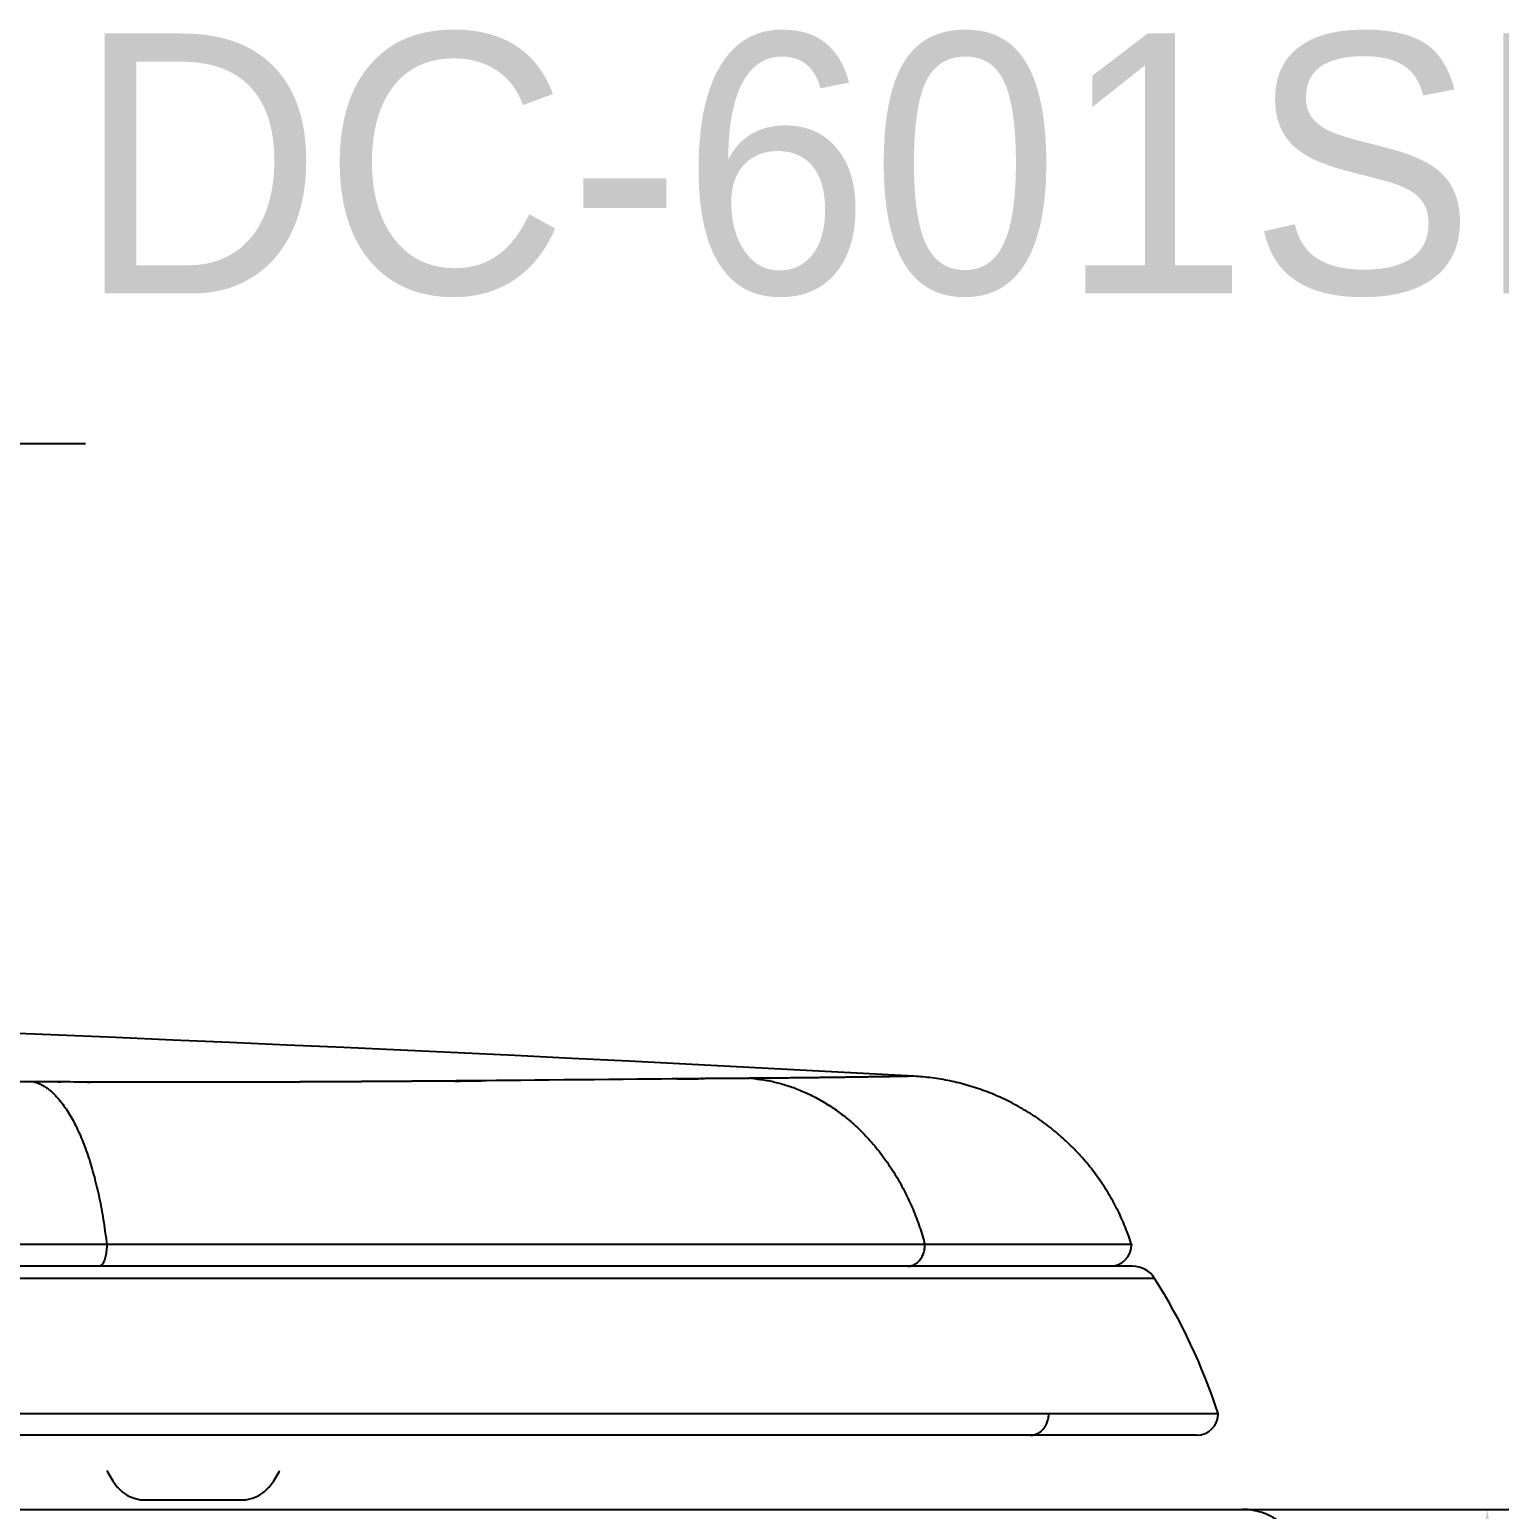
# Model space of a CAD drawing. Extents: x 63834 to 66260, y 58119 to 61549.
# Drawn here: x 64993.9 to 65163.5, y 59471.9 to 59642.7 of the extents above; entities that cross this region are included whole.
import ezdxf

# ---------------------------------------------------------------- set-up
doc = ezdxf.new("R2010")
doc.units = 0
doc.header["$MEASUREMENT"] = 0
doc.layers.get('0').update_dxf_attribs({"linetype": 'CONTINUOUS'})
doc.layers.get('Defpoints').update_dxf_attribs({"linetype": 'CONTINUOUS'})
for name, color, linetype in [('1', 7, 'CONTINUOUS'), ('Dim', 4, 'CONTINUOUS'), ('Make2D$보임$선', 18, 'CONTINUOUS'), ('Make2D$보임$접선', 18, 'CONTINUOUS')]:
    doc.layers.add(name, color=color, linetype=linetype)
doc.layers.add('AM_6', color=2, linetype='CONTINUOUS', lineweight=30)
doc.styles.add('h', font='', dxfattribs={"height": 30})
doc.styles.get("Standard").update_dxf_attribs({"font": 'txt.shx', "bigfont": 'ghs.shx'})
doc.styles.get('h').set_extended_font_data('Haansoft Batang')
doc.dimstyles.new('SERIM', dxfattribs={"dimscale": 10, "dimtxt": 3, "dimasz": 2, "dimexe": 1, "dimexo": 1.5, "dimgap": 1, "dimtad": 1, "dimtoh": 1, "dimdec": 0, "dimdsep": 46, "dimtxsty": 'h', "dimcen": -0.3, "dimclrt": 2, "dimadec": 0, "dimazin": 0, "dimtfac": 1, "dimtdec": 0, "dimtmove": 1, "dimatfit": 3, "dimfxl": 0, "dimtolj": 1, "dimtzin": 0, "dimarcsym": 0})
doc.dimstyles.get("Standard").update_dxf_attribs({"dimtxt": 0.18, "dimasz": 0.18, "dimexe": 0.18, "dimexo": 0.0625, "dimgap": 0.09, "dimtad": 0, "dimtih": 1, "dimtoh": 1, "dimdec": 4, "dimzin": 0, "dimdsep": 46, "dimtxsty": 'Standard', "dimcen": 0.09, "dimadec": 0, "dimazin": 0, "dimtfac": 1, "dimtdec": 4, "dimtofl": 0, "dimtmove": 0, "dimatfit": 0, "dimfxl": 0, "dimtolj": 1, "dimtzin": 0, "dimarcsym": 0})

# ---------------------------------------------------------------- blocks, each defined once
blk = doc.blocks.new('*D11')
at = {"layer": 'Defpoints', "color": 0}
for p in [(65000.89, 59471.9), (65162.07, 59471.9), (65000.89, 59076.9)]:
    blk.add_point(p, dxfattribs=at)
at = {"layer": 'Dim', "color": 0, "lineweight": -2}
for p, q in [((65010.89, 59471.9), (65190.87, 59471.9)), ((65162.07, 59443.1), (65162.07, 59298.4)), ((65162.07, 59105.7), (65162.07, 59250.4)), ((65010.89, 59076.9), (65190.87, 59076.9))]:
    blk.add_line(p, q, dxfattribs=at)
at = {"layer": 'Dim', "color": 0}
for points in [[(65157.27, 59443.1), (65166.87, 59443.1), (65162.07, 59471.9)], [(65157.27, 59105.7), (65166.87, 59105.7), (65162.07, 59076.9)]]:
    blk.add_solid(points, dxfattribs=at)
at = {"layer": 'Dim', "color": 0, "insert": (65162.07, 59274.4), "char_height": 28.8, "attachment_point": 5}
blk.add_mtext('\\A1;395', dxfattribs=at)

msp = doc.modelspace()

# ---------------------------------------------------------------- linework, layer by layer
at = {"color": 0, "ltscale": 50}
for points in [[(65002.75, 59476.4), (65002.83, 59476.25), (65003.44, 59475.21), (65004.01, 59474.43)], [(65002.75, 59476.4), (65002.83, 59476.25), (65003.44, 59475.21), (65004.01, 59474.43)], [(65021.46, 59474.43), (65022.03, 59475.21), (65022.64, 59476.25), (65022.71, 59476.4)], [(65021.46, 59474.43), (65022.03, 59475.21), (65022.64, 59476.25), (65022.71, 59476.4)], [(65004, 59474.45), (65004.54, 59473.91), (65005.18, 59473.48), (65005.91, 59473.18), (65006.67, 59473.02)], [(65004, 59474.45), (65004.54, 59473.91), (65005.18, 59473.48), (65005.91, 59473.18), (65006.67, 59473.02)], [(65018.8, 59473.02), (65019.56, 59473.18), (65020.28, 59473.48), (65020.93, 59473.91), (65021.47, 59474.45)], [(65018.8, 59473.02), (65019.56, 59473.18), (65020.28, 59473.48), (65020.93, 59473.91), (65021.47, 59474.45)], [(65006.67, 59473.02), (65006.9, 59473.01), (65007.32, 59473), (65007.9, 59473)], [(65006.67, 59473.02), (65006.9, 59473.01), (65007.32, 59473), (65007.9, 59473)], [(65017.57, 59473), (65018.15, 59473), (65018.57, 59473.01), (65018.8, 59473.02)], [(65017.57, 59473), (65018.15, 59473), (65018.57, 59473.01), (65018.8, 59473.02)]]:
    msp.add_lwpolyline(points, dxfattribs=at)
for points in [[(65007.08, 59473), (65007.08, 59473), (65007.37, 59473), (65007.9, 59473)], [(65007.08, 59473), (65007.08, 59473), (65007.37, 59473), (65007.9, 59473)], [(65007.9, 59473), (65008.4, 59473), (65009.17, 59473), (65010.16, 59473)], [(65007.9, 59473), (65008.4, 59473), (65009.17, 59473), (65010.16, 59473)], [(65010.16, 59473), (65010.34, 59473), (65010.57, 59473), (65010.82, 59473)], [(65010.16, 59473), (65010.34, 59473), (65010.57, 59473), (65010.82, 59473)], [(65010.82, 59473), (65011.05, 59473), (65011.64, 59473), (65012.37, 59473), (65012.73, 59473)], [(65010.82, 59473), (65011.05, 59473), (65011.64, 59473), (65012.37, 59473), (65012.73, 59473)], [(65012.73, 59473), (65013.1, 59473), (65013.83, 59473), (65014.42, 59473), (65014.65, 59473)], [(65012.73, 59473), (65013.1, 59473), (65013.83, 59473), (65014.42, 59473), (65014.65, 59473)], [(65014.65, 59473), (65014.9, 59473), (65015.12, 59473), (65015.31, 59473)], [(65014.65, 59473), (65014.9, 59473), (65015.12, 59473), (65015.31, 59473)], [(65015.31, 59473), (65016.3, 59473), (65017.07, 59473), (65017.57, 59473)], [(65015.31, 59473), (65016.3, 59473), (65017.07, 59473), (65017.57, 59473)]]:
    msp.add_open_spline(points, degree=3, dxfattribs=at)
at = {"layer": '1', "color": 7}
msp.add_open_spline([(64604.95, 59471.9), (64611.76, 59471.9), (64618.56, 59471.9), (64638.69, 59471.9), (64652.02, 59471.9), (64691.98, 59471.9), (64718.62, 59471.9), (64798.5, 59471.9), (64851.69, 59471.9), (64917.87, 59471.9), (64931.1, 59471.9), (64957.17, 59471.9), (64970.03, 59471.9), (64995.41, 59471.9), (65007.93, 59471.9), (65026.44, 59471.9), (65032.52, 59471.9), (65044.51, 59471.9), (65050.43, 59471.9), (65062.02, 59471.9), (65067.66, 59471.9), (65078.43, 59471.9), (65083.51, 59471.9), (65093.01, 59471.9), (65097.45, 59471.9), (65105.67, 59471.9), (65109.48, 59471.9), (65119.65, 59471.9), (65124.83, 59471.9), (65130.18, 59471.9), (65131.53, 59471.9), (65133.33, 59471.9), (65133.8, 59471.9), (65133.83, 59471.9)], degree=3, knots=[0.0305719, 0.0305719, 0.0305719, 0.0305719, 0.0625039, 0.0625039, 0.1250078, 0.1250078, 0.2500156, 0.2500156, 0.5000312, 0.5000312, 0.5625352, 0.5625352, 0.6250391, 0.6250391, 0.687543, 0.687543, 0.7187949, 0.7187949, 0.7500469, 0.7500469, 0.7812988, 0.7812988, 0.8125508, 0.8125508, 0.8438027, 0.8438027, 0.8750547, 0.8750547, 0.9375586, 0.9375586, 0.9688105, 0.9688105, 1, 1, 1, 1], dxfattribs=at)
msp.add_rational_spline([(65140.83, 59464.9), (65140.83, 59464.9), (65140.83, 59464.9), (65140.83, 59471.9), (65133.83, 59471.9), (65133.83, 59471.9), (65133.83, 59471.9)], [0.99980527099, 0.999902603107, 1, 0.707106781187, 1, 0.999996135682, 0.999992271467], degree=2, knots=[4.711867, 4.711867, 4.711867, 4.712389, 4.712389, 6.283185, 6.283185, 6.283206, 6.283206, 6.283206], dxfattribs=at)
at = {"layer": 'Make2D$보임$선', "color": 7}
for p, q in [((65002.76, 59502.45), (64887.53, 59502.45)), ((65097.18, 59502.45), (65002.76, 59502.45)), ((65121.15, 59499.95), (64768.93, 59499.95)), ((64994.71, 59499.95), (64993.85, 59499.95)), ((64994.72, 59499.95), (64994.71, 59499.95)), ((64995.58, 59499.95), (64994.72, 59499.95)), ((64995.61, 59499.95), (64995.58, 59499.95)), ((64996.45, 59499.95), (64995.61, 59499.95)), ((64996.5, 59499.95), (64996.45, 59499.95)), ((64997.31, 59499.95), (64996.5, 59499.95)), ((64997.4, 59499.95), (64997.31, 59499.95)), ((64998.17, 59499.95), (64997.4, 59499.95)), ((64998.29, 59499.95), (64998.17, 59499.95)), ((64999.04, 59499.95), (64998.29, 59499.95)), ((64999.18, 59499.95), (64999.04, 59499.95)), ((64999.9, 59499.95), (64999.18, 59499.95)), ((65000.08, 59499.95), (64999.9, 59499.95)), ((65000.76, 59499.95), (65000.08, 59499.95)), ((65000.97, 59499.95), (65000.76, 59499.95)), ((65001.86, 59499.95), (65000.97, 59499.95)), ((65006.82, 59499.95), (65001.88, 59499.95)), ((65006.9, 59499.95), (65006.82, 59499.95)), ((65007.68, 59499.95), (65006.9, 59499.95)), ((65007.74, 59499.95), (65007.68, 59499.95)), ((65008.54, 59499.95), (65007.74, 59499.95)), ((65008.57, 59499.95), (65008.54, 59499.95)), ((65009.39, 59499.95), (65008.57, 59499.95)), ((65009.41, 59499.95), (65009.39, 59499.95)), ((65010.24, 59499.95), (65009.41, 59499.95)), ((65010.25, 59499.95), (65010.24, 59499.95)), ((65011.08, 59499.95), (65010.25, 59499.95)), ((65011.1, 59499.95), (65011.08, 59499.95)), ((65011.24, 59499.95), (65011.1, 59499.95)), ((65011.53, 59499.95), (65011.24, 59499.95)), ((65011.66, 59499.95), (65011.53, 59499.95)), ((65011.95, 59499.95), (65011.66, 59499.95)), ((65012.08, 59499.95), (65011.95, 59499.95)), ((65012.38, 59499.95), (65012.08, 59499.95)), ((65012.51, 59499.95), (65012.38, 59499.95)), ((65012.8, 59499.95), (65012.51, 59499.95)), ((65012.93, 59499.95), (65012.8, 59499.95)), ((65013.23, 59499.95), (65012.93, 59499.95)), ((65013.35, 59499.95), (65013.23, 59499.95)), ((65013.65, 59499.95), (65013.35, 59499.95)), ((65013.77, 59499.95), (65013.65, 59499.95)), ((65014.07, 59499.95), (65013.77, 59499.95)), ((65014.19, 59499.95), (65014.07, 59499.95)), ((65014.49, 59499.95), (65014.19, 59499.95)), ((65014.61, 59499.95), (65014.49, 59499.95)), ((65014.91, 59499.95), (65014.61, 59499.95)), ((65015.03, 59499.95), (65014.91, 59499.95)), ((65015.33, 59499.95), (65015.03, 59499.95)), ((65015.45, 59499.95), (65015.33, 59499.95)), ((65015.76, 59499.95), (65015.45, 59499.95)), ((65015.87, 59499.95), (65015.76, 59499.95)), ((65016.18, 59499.95), (65015.87, 59499.95)), ((65016.29, 59499.95), (65016.18, 59499.95)), ((65016.59, 59499.95), (65016.29, 59499.95)), ((65016.71, 59499.95), (65016.59, 59499.95)), ((65017.01, 59499.95), (65016.71, 59499.95)), ((65017.13, 59499.95), (65017.01, 59499.95)), ((65017.43, 59499.95), (65017.13, 59499.95)), ((65017.55, 59499.95), (65017.43, 59499.95)), ((65017.85, 59499.95), (65017.55, 59499.95)), ((65017.97, 59499.95), (65017.85, 59499.95)), ((65018.27, 59499.95), (65017.97, 59499.95)), ((65018.38, 59499.95), (65018.27, 59499.95)), ((65018.68, 59499.95), (65018.38, 59499.95)), ((65018.8, 59499.95), (65018.68, 59499.95)), ((65019.1, 59499.95), (65018.8, 59499.95)), ((65019.22, 59499.95), (65019.1, 59499.95)), ((65019.48, 59499.95), (65019.22, 59499.95)), ((65019.63, 59499.95), (65019.48, 59499.95)), ((65019.9, 59499.95), (65019.63, 59499.95)), ((65020.05, 59499.95), (65019.9, 59499.95)), ((65020.31, 59499.95), (65020.05, 59499.95)), ((65020.46, 59499.95), (65020.31, 59499.95)), ((65020.72, 59499.95), (65020.46, 59499.95)), ((65020.88, 59499.95), (65020.72, 59499.95)), ((65021.13, 59499.95), (65020.88, 59499.95)), ((65021.3, 59499.95), (65021.13, 59499.95)), ((65021.55, 59499.95), (65021.3, 59499.95)), ((65021.71, 59499.95), (65021.55, 59499.95)), ((65021.96, 59499.95), (65021.71, 59499.95)), ((65022.12, 59499.95), (65021.96, 59499.95)), ((65022.37, 59499.95), (65022.12, 59499.95)), ((65022.54, 59499.95), (65022.37, 59499.95)), ((65022.78, 59499.95), (65022.54, 59499.95)), ((65022.95, 59499.95), (65022.78, 59499.95)), ((65023.19, 59499.95), (65022.95, 59499.95)), ((65023.36, 59499.95), (65023.19, 59499.95)), ((65023.6, 59499.95), (65023.36, 59499.95)), ((65023.78, 59499.95), (65023.6, 59499.95)), ((65024, 59499.95), (65023.78, 59499.95)), ((65024.19, 59499.95), (65024, 59499.95)), ((65024.41, 59499.95), (65024.19, 59499.95)), ((65024.6, 59499.95), (65024.41, 59499.95)), ((65024.82, 59499.95), (65024.6, 59499.95)), ((65025.01, 59499.95), (65024.82, 59499.95)), ((65025.29, 59499.95), (65025.01, 59499.95)), ((65025.42, 59499.95), (65025.29, 59499.95)), ((65025.7, 59499.95), (65025.42, 59499.95)), ((65025.83, 59499.95), (65025.7, 59499.95)), ((65026.11, 59499.95), (65025.83, 59499.95)), ((65026.24, 59499.95), (65026.11, 59499.95)), ((65026.52, 59499.95), (65026.24, 59499.95)), ((65026.65, 59499.95), (65026.52, 59499.95)), ((65026.92, 59499.95), (65026.65, 59499.95)), ((65027.06, 59499.95), (65026.92, 59499.95)), ((65027.33, 59499.95), (65027.06, 59499.95)), ((65027.47, 59499.95), (65027.33, 59499.95)), ((65027.74, 59499.95), (65027.47, 59499.95)), ((65027.88, 59499.95), (65027.74, 59499.95)), ((65028.14, 59499.95), (65027.88, 59499.95)), ((65028.29, 59499.95), (65028.14, 59499.95)), ((65028.55, 59499.95), (65028.29, 59499.95)), ((65028.69, 59499.95), (65028.55, 59499.95)), ((65028.95, 59499.95), (65028.69, 59499.95)), ((65029.1, 59499.95), (65028.95, 59499.95)), ((65029.36, 59499.95), (65029.1, 59499.95)), ((65029.51, 59499.95), (65029.36, 59499.95)), ((65029.76, 59499.95), (65029.51, 59499.95)), ((65029.91, 59499.95), (65029.76, 59499.95)), ((65030.16, 59499.95), (65029.91, 59499.95)), ((65030.32, 59499.95), (65030.16, 59499.95)), ((65030.57, 59499.95), (65030.32, 59499.95)), ((65030.73, 59499.95), (65030.57, 59499.95)), ((65030.97, 59499.95), (65030.73, 59499.95)), ((65031.13, 59499.95), (65030.97, 59499.95)), ((65031.37, 59499.95), (65031.13, 59499.95)), ((65031.53, 59499.95), (65031.37, 59499.95)), ((65031.77, 59499.95), (65031.53, 59499.95)), ((65031.94, 59499.95), (65031.77, 59499.95)), ((65032.17, 59499.95), (65031.94, 59499.95)), ((65032.34, 59499.95), (65032.17, 59499.95)), ((65032.57, 59499.95), (65032.34, 59499.95)), ((65032.74, 59499.95), (65032.57, 59499.95)), ((65033.15, 59499.95), (65032.74, 59499.95)), ((65033.26, 59499.95), (65033.15, 59499.95)), ((65033.55, 59499.95), (65033.26, 59499.95)), ((65033.65, 59499.95), (65033.55, 59499.95)), ((65033.95, 59499.95), (65033.65, 59499.95)), ((65034.17, 59499.95), (65033.95, 59499.95)), ((65034.35, 59499.95), (65034.17, 59499.95)), ((65034.57, 59499.95), (65034.35, 59499.95)), ((65034.75, 59499.95), (65034.57, 59499.95)), ((65034.96, 59499.95), (65034.75, 59499.95)), ((65035.15, 59499.95), (65034.96, 59499.95)), ((65035.36, 59499.95), (65035.15, 59499.95)), ((65035.55, 59499.95), (65035.36, 59499.95)), ((65035.76, 59499.95), (65035.55, 59499.95)), ((65035.95, 59499.95), (65035.76, 59499.95)), ((65036.15, 59499.95), (65035.95, 59499.95)), ((65036.35, 59499.95), (65036.15, 59499.95)), ((65036.55, 59499.95), (65036.35, 59499.95)), ((65036.75, 59499.95), (65036.55, 59499.95)), ((65036.94, 59499.95), (65036.75, 59499.95)), ((65037.14, 59499.95), (65036.94, 59499.95)), ((65037.34, 59499.95), (65037.14, 59499.95)), ((65037.54, 59499.95), (65037.34, 59499.95)), ((65037.73, 59499.95), (65037.54, 59499.95)), ((65037.94, 59499.95), (65037.73, 59499.95)), ((65038.13, 59499.95), (65037.94, 59499.95)), ((65038.33, 59499.95), (65038.13, 59499.95)), ((65038.52, 59499.95), (65038.33, 59499.95)), ((65038.73, 59499.95), (65038.52, 59499.95)), ((65038.91, 59499.95), (65038.73, 59499.95)), ((65039.12, 59499.95), (65038.91, 59499.95)), ((65039.3, 59499.95), (65039.12, 59499.95)), ((65039.52, 59499.95), (65039.3, 59499.95)), ((65039.69, 59499.95), (65039.52, 59499.95)), ((65039.91, 59499.95), (65039.69, 59499.95)), ((65040.09, 59499.95), (65039.91, 59499.95)), ((65040.3, 59499.95), (65040.09, 59499.95)), ((65040.48, 59499.95), (65040.3, 59499.95)), ((65040.69, 59499.95), (65040.48, 59499.95)), ((65040.87, 59499.95), (65040.69, 59499.95)), ((65041.08, 59499.95), (65040.87, 59499.95)), ((65041.26, 59499.95), (65041.08, 59499.95)), ((65041.47, 59499.95), (65041.26, 59499.95)), ((65041.64, 59499.95), (65041.47, 59499.95)), ((65041.85, 59499.95), (65041.64, 59499.95)), ((65042.03, 59499.95), (65041.85, 59499.95)), ((65042.24, 59499.95), (65042.03, 59499.95)), ((65042.42, 59499.95), (65042.24, 59499.95)), ((65042.62, 59499.95), (65042.42, 59499.95)), ((65042.81, 59499.95), (65042.62, 59499.95)), ((65043, 59499.95), (65042.81, 59499.95)), ((65043.2, 59499.95), (65043, 59499.95)), ((65043.39, 59499.95), (65043.2, 59499.95)), ((65043.58, 59499.95), (65043.39, 59499.95)), ((65043.77, 59499.95), (65043.58, 59499.95)), ((65043.97, 59499.95), (65043.77, 59499.95)), ((65044.15, 59499.95), (65043.97, 59499.95)), ((65044.35, 59499.95), (65044.15, 59499.95)), ((65044.53, 59499.95), (65044.35, 59499.95)), ((65044.74, 59499.95), (65044.53, 59499.95)), ((65044.98, 59499.95), (65044.74, 59499.95)), ((65045.12, 59499.95), (65044.98, 59499.95)), ((65045.36, 59499.95), (65045.12, 59499.95)), ((65045.51, 59499.95), (65045.36, 59499.95)), ((65045.75, 59499.95), (65045.51, 59499.95)), ((65045.89, 59499.95), (65045.75, 59499.95)), ((65046.13, 59499.95), (65045.89, 59499.95)), ((65046.27, 59499.95), (65046.13, 59499.95)), ((65046.52, 59499.95), (65046.27, 59499.95)), ((65046.66, 59499.95), (65046.52, 59499.95)), ((65046.9, 59499.95), (65046.66, 59499.95)), ((65047.04, 59499.95), (65046.9, 59499.95)), ((65047.29, 59499.95), (65047.04, 59499.95)), ((65047.42, 59499.95), (65047.29, 59499.95)), ((65047.67, 59499.95), (65047.42, 59499.95)), ((65047.8, 59499.95), (65047.67, 59499.95)), ((65048.05, 59499.95), (65047.8, 59499.95)), ((65048.18, 59499.95), (65048.05, 59499.95)), ((65048.43, 59499.95), (65048.18, 59499.95)), ((65048.56, 59499.95), (65048.43, 59499.95)), ((65048.81, 59499.95), (65048.56, 59499.95)), ((65048.93, 59499.95), (65048.81, 59499.95)), ((65049.19, 59499.95), (65048.93, 59499.95)), ((65049.31, 59499.95), (65049.19, 59499.95)), ((65049.57, 59499.95), (65049.31, 59499.95)), ((65049.69, 59499.95), (65049.57, 59499.95)), ((65049.95, 59499.95), (65049.69, 59499.95)), ((65050.06, 59499.95), (65049.95, 59499.95)), ((65050.33, 59499.95), (65050.06, 59499.95)), ((65050.44, 59499.95), (65050.33, 59499.95)), ((65050.63, 59499.95), (65050.44, 59499.95)), ((65050.81, 59499.95), (65050.63, 59499.95)), ((65051.01, 59499.95), (65050.81, 59499.95)), ((65051.18, 59499.95), (65051.01, 59499.95)), ((65051.38, 59499.95), (65051.18, 59499.95)), ((65051.56, 59499.95), (65051.38, 59499.95)), ((65051.76, 59499.95), (65051.56, 59499.95)), ((65051.93, 59499.95), (65051.76, 59499.95)), ((65052.13, 59499.95), (65051.93, 59499.95)), ((65052.3, 59499.95), (65052.13, 59499.95)), ((65052.51, 59499.95), (65052.3, 59499.95)), ((65052.79, 59499.95), (65052.51, 59499.95)), ((65052.88, 59499.95), (65052.79, 59499.95)), ((65053.16, 59499.95), (65052.88, 59499.95)), ((65053.25, 59499.95), (65053.16, 59499.95)), ((65053.53, 59499.95), (65053.25, 59499.95)), ((65053.62, 59499.95), (65053.53, 59499.95)), ((65053.89, 59499.95), (65053.62, 59499.95)), ((65054, 59499.95), (65053.89, 59499.95)), ((65054.26, 59499.95), (65054, 59499.95)), ((65054.37, 59499.95), (65054.26, 59499.95)), ((65054.63, 59499.95), (65054.37, 59499.95)), ((65054.74, 59499.95), (65054.63, 59499.95)), ((65055, 59499.95), (65054.74, 59499.95)), ((65055.11, 59499.95), (65055, 59499.95)), ((65055.36, 59499.95), (65055.11, 59499.95)), ((65055.48, 59499.95), (65055.36, 59499.95)), ((65055.73, 59499.95), (65055.48, 59499.95)), ((65055.85, 59499.95), (65055.73, 59499.95)), ((65056.09, 59499.95), (65055.85, 59499.95)), ((65056.22, 59499.95), (65056.09, 59499.95)), ((65056.46, 59499.95), (65056.22, 59499.95)), ((65056.58, 59499.95), (65056.46, 59499.95)), ((65056.82, 59499.95), (65056.58, 59499.95)), ((65056.95, 59499.95), (65056.82, 59499.95)), ((65057.18, 59499.95), (65056.95, 59499.95)), ((65057.32, 59499.95), (65057.18, 59499.95)), ((65057.55, 59499.95), (65057.32, 59499.95)), ((65057.68, 59499.95), (65057.55, 59499.95)), ((65057.91, 59499.95), (65057.68, 59499.95)), ((65058.05, 59499.95), (65057.91, 59499.95)), ((65058.27, 59499.95), (65058.05, 59499.95)), ((65058.41, 59499.95), (65058.27, 59499.95)), ((65058.63, 59499.95), (65058.41, 59499.95)), ((65058.78, 59499.95), (65058.63, 59499.95)), ((65059.71, 59499.95), (65058.78, 59499.95)), ((65059.92, 59499.95), (65059.71, 59499.95)), ((65060.07, 59499.95), (65059.92, 59499.95)), ((65060.28, 59499.95), (65060.07, 59499.95)), ((65060.43, 59499.95), (65060.28, 59499.95)), ((65060.63, 59499.95), (65060.43, 59499.95)), ((65060.79, 59499.95), (65060.63, 59499.95)), ((65060.98, 59499.95), (65060.79, 59499.95)), ((65061.14, 59499.95), (65060.98, 59499.95)), ((65061.34, 59499.95), (65061.14, 59499.95)), ((65061.5, 59499.95), (65061.34, 59499.95)), ((65061.69, 59499.95), (65061.5, 59499.95)), ((65061.85, 59499.95), (65061.69, 59499.95)), ((65062.04, 59499.95), (65061.85, 59499.95)), ((65062.21, 59499.95), (65062.04, 59499.95)), ((65062.39, 59499.95), (65062.21, 59499.95)), ((65062.56, 59499.95), (65062.39, 59499.95)), ((65062.74, 59499.95), (65062.56, 59499.95)), ((65062.91, 59499.95), (65062.74, 59499.95)), ((65063.09, 59499.95), (65062.91, 59499.95)), ((65063.27, 59499.95), (65063.09, 59499.95)), ((65063.45, 59499.95), (65063.27, 59499.95)), ((65063.62, 59499.95), (65063.45, 59499.95)), ((65063.8, 59499.95), (65063.62, 59499.95)), ((65063.97, 59499.95), (65063.8, 59499.95)), ((65064.16, 59499.95), (65063.97, 59499.95)), ((65064.32, 59499.95), (65064.16, 59499.95)), ((65064.51, 59499.95), (65064.32, 59499.95)), ((65064.67, 59499.95), (65064.51, 59499.95)), ((65064.86, 59499.95), (65064.67, 59499.95)), ((65065.02, 59499.95), (65064.86, 59499.95)), ((65065.22, 59499.95), (65065.02, 59499.95)), ((65065.36, 59499.95), (65065.22, 59499.95)), ((65065.57, 59499.95), (65065.36, 59499.95)), ((65065.71, 59499.95), (65065.57, 59499.95)), ((65065.92, 59499.95), (65065.71, 59499.95)), ((65066.06, 59499.95), (65065.92, 59499.95)), ((65066.27, 59499.95), (65066.06, 59499.95)), ((65066.4, 59499.95), (65066.27, 59499.95)), ((65066.62, 59499.95), (65066.4, 59499.95)), ((65066.88, 59499.95), (65066.62, 59499.95)), ((65066.97, 59499.95), (65066.88, 59499.95)), ((65067.22, 59499.95), (65066.97, 59499.95)), ((65067.32, 59499.95), (65067.22, 59499.95)), ((65067.56, 59499.95), (65067.32, 59499.95)), ((65067.66, 59499.95), (65067.56, 59499.95)), ((65067.9, 59499.95), (65067.66, 59499.95)), ((65068.01, 59499.95), (65067.9, 59499.95)), ((65068.24, 59499.95), (65068.01, 59499.95)), ((65068.35, 59499.95), (65068.24, 59499.95)), ((65068.58, 59499.95), (65068.35, 59499.95)), ((65068.7, 59499.95), (65068.58, 59499.95)), ((65068.91, 59499.95), (65068.7, 59499.95)), ((65069.04, 59499.95), (65068.91, 59499.95)), ((65069.25, 59499.95), (65069.04, 59499.95)), ((65069.39, 59499.95), (65069.25, 59499.95)), ((65069.59, 59499.95), (65069.39, 59499.95)), ((65069.73, 59499.95), (65069.59, 59499.95)), ((65069.92, 59499.95), (65069.73, 59499.95)), ((65070.07, 59499.95), (65069.92, 59499.95)), ((65070.25, 59499.95), (65070.07, 59499.95)), ((65070.41, 59499.95), (65070.25, 59499.95)), ((65070.59, 59499.95), (65070.41, 59499.95)), ((65070.76, 59499.95), (65070.59, 59499.95)), ((65070.92, 59499.95), (65070.76, 59499.95)), ((65071.1, 59499.95), (65070.92, 59499.95)), ((65071.25, 59499.95), (65071.1, 59499.95)), ((65071.43, 59499.95), (65071.25, 59499.95)), ((65071.58, 59499.95), (65071.43, 59499.95)), ((65071.77, 59499.95), (65071.58, 59499.95)), ((65072.45, 59499.95), (65071.77, 59499.95)), ((65072.57, 59499.95), (65072.45, 59499.95)), ((65072.78, 59499.95), (65072.57, 59499.95)), ((65072.9, 59499.95), (65072.78, 59499.95)), ((65073.12, 59499.95), (65072.9, 59499.95)), ((65073.23, 59499.95), (65073.12, 59499.95)), ((65073.45, 59499.95), (65073.23, 59499.95)), ((65073.55, 59499.95), (65073.45, 59499.95)), ((65073.79, 59499.95), (65073.55, 59499.95)), ((65073.88, 59499.95), (65073.79, 59499.95)), ((65074.12, 59499.95), (65073.88, 59499.95)), ((65074.2, 59499.95), (65074.12, 59499.95)), ((65074.45, 59499.95), (65074.2, 59499.95)), ((65074.53, 59499.95), (65074.45, 59499.95)), ((65074.78, 59499.95), (65074.53, 59499.95)), ((65074.85, 59499.95), (65074.78, 59499.95)), ((65075.11, 59499.95), (65074.85, 59499.95)), ((65075.18, 59499.95), (65075.11, 59499.95)), ((65075.43, 59499.95), (65075.18, 59499.95)), ((65075.5, 59499.95), (65075.43, 59499.95)), ((65075.76, 59499.95), (65075.5, 59499.95)), ((65075.82, 59499.95), (65075.76, 59499.95)), ((65076.08, 59499.95), (65075.82, 59499.95)), ((65076.14, 59499.95), (65076.08, 59499.95)), ((65077.09, 59499.95), (65076.14, 59499.95)), ((65077.1, 59499.95), (65077.09, 59499.95)), ((65077.41, 59499.95), (65077.1, 59499.95)), ((65077.42, 59499.95), (65077.41, 59499.95)), ((65077.73, 59499.95), (65077.42, 59499.95)), ((65078, 59499.95), (65077.73, 59499.95)), ((65078.05, 59499.95), (65078, 59499.95)), ((65078.32, 59499.95), (65078.05, 59499.95)), ((65078.37, 59499.95), (65078.32, 59499.95)), ((65078.64, 59499.95), (65078.37, 59499.95)), ((65078.68, 59499.95), (65078.64, 59499.95)), ((65078.95, 59499.95), (65078.68, 59499.95)), ((65079, 59499.95), (65078.95, 59499.95)), ((65079.27, 59499.95), (65079, 59499.95)), ((65079.31, 59499.95), (65079.27, 59499.95)), ((65079.58, 59499.95), (65079.31, 59499.95)), ((65079.62, 59499.95), (65079.58, 59499.95)), ((65079.9, 59499.95), (65079.62, 59499.95)), ((65079.93, 59499.95), (65079.9, 59499.95)), ((65080.21, 59499.95), (65079.93, 59499.95)), ((65080.25, 59499.95), (65080.21, 59499.95)), ((65080.52, 59499.95), (65080.25, 59499.95)), ((65080.56, 59499.95), (65080.52, 59499.95)), ((65080.83, 59499.95), (65080.56, 59499.95)), ((65080.87, 59499.95), (65080.83, 59499.95)), ((65081.14, 59499.95), (65080.87, 59499.95)), ((65081.18, 59499.95), (65081.14, 59499.95)), ((65081.45, 59499.95), (65081.18, 59499.95)), ((65081.57, 59499.95), (65081.45, 59499.95)), ((65081.76, 59499.95), (65081.57, 59499.95)), ((65081.89, 59499.95), (65081.76, 59499.95)), ((65082.07, 59499.95), (65081.89, 59499.95)), ((65082.2, 59499.95), (65082.07, 59499.95)), ((65082.38, 59499.95), (65082.2, 59499.95)), ((65082.52, 59499.95), (65082.38, 59499.95)), ((65082.69, 59499.95), (65082.52, 59499.95)), ((65082.83, 59499.95), (65082.69, 59499.95)), ((65082.99, 59499.95), (65082.83, 59499.95)), ((65083.14, 59499.95), (65082.99, 59499.95)), ((65083.3, 59499.95), (65083.14, 59499.95)), ((65083.45, 59499.95), (65083.3, 59499.95)), ((65083.6, 59499.95), (65083.45, 59499.95)), ((65083.76, 59499.95), (65083.6, 59499.95)), ((65083.91, 59499.95), (65083.76, 59499.95)), ((65084.07, 59499.95), (65083.91, 59499.95)), ((65084.21, 59499.95), (65084.07, 59499.95)), ((65084.37, 59499.95), (65084.21, 59499.95)), ((65084.51, 59499.95), (65084.37, 59499.95)), ((65084.68, 59499.95), (65084.51, 59499.95)), ((65084.81, 59499.95), (65084.68, 59499.95)), ((65084.99, 59499.95), (65084.81, 59499.95)), ((65085.11, 59499.95), (65084.99, 59499.95)), ((65085.29, 59499.95), (65085.11, 59499.95)), ((65085.41, 59499.95), (65085.29, 59499.95)), ((65085.6, 59499.95), (65085.41, 59499.95)), ((65085.71, 59499.95), (65085.6, 59499.95)), ((65085.9, 59499.95), (65085.71, 59499.95)), ((65086.01, 59499.95), (65085.9, 59499.95)), ((65086.2, 59499.95), (65086.01, 59499.95)), ((65086.31, 59499.95), (65086.2, 59499.95)), ((65086.51, 59499.95), (65086.31, 59499.95)), ((65086.61, 59499.95), (65086.51, 59499.95)), ((65086.81, 59499.95), (65086.61, 59499.95)), ((65086.9, 59499.95), (65086.81, 59499.95)), ((65087.11, 59499.95), (65086.9, 59499.95)), ((65087.2, 59499.95), (65087.11, 59499.95)), ((65087.41, 59499.95), (65087.2, 59499.95)), ((65087.49, 59499.95), (65087.41, 59499.95)), ((65087.71, 59499.95), (65087.49, 59499.95)), ((65087.79, 59499.95), (65087.71, 59499.95)), ((65088, 59499.95), (65087.79, 59499.95)), ((65088.08, 59499.95), (65088, 59499.95)), ((65088.3, 59499.95), (65088.08, 59499.95)), ((65088.37, 59499.95), (65088.3, 59499.95)), ((65088.6, 59499.95), (65088.37, 59499.95)), ((65088.66, 59499.95), (65088.6, 59499.95)), ((65088.89, 59499.95), (65088.66, 59499.95)), ((65088.96, 59499.95), (65088.89, 59499.95)), ((65089.19, 59499.95), (65088.96, 59499.95)), ((65089.25, 59499.95), (65089.19, 59499.95)), ((65089.48, 59499.95), (65089.25, 59499.95)), ((65089.53, 59499.95), (65089.48, 59499.95)), ((65089.77, 59499.95), (65089.53, 59499.95)), ((65089.82, 59499.95), (65089.77, 59499.95)), ((65090.06, 59499.95), (65089.82, 59499.95)), ((65090.11, 59499.95), (65090.06, 59499.95)), ((65090.35, 59499.95), (65090.11, 59499.95)), ((65090.4, 59499.95), (65090.35, 59499.95)), ((65090.64, 59499.95), (65090.4, 59499.95)), ((65090.68, 59499.95), (65090.64, 59499.95)), ((65090.93, 59499.95), (65090.68, 59499.95)), ((65090.97, 59499.95), (65090.93, 59499.95)), ((65091.22, 59499.95), (65090.97, 59499.95)), ((65091.26, 59499.95), (65091.22, 59499.95)), ((65091.51, 59499.95), (65091.26, 59499.95)), ((65091.54, 59499.95), (65091.51, 59499.95)), ((65091.79, 59499.95), (65091.54, 59499.95)), ((65091.82, 59499.95), (65091.79, 59499.95)), ((65092.08, 59499.95), (65091.82, 59499.95)), ((65092.1, 59499.95), (65092.08, 59499.95)), ((65092.36, 59499.95), (65092.1, 59499.95)), ((65092.39, 59499.95), (65092.36, 59499.95)), ((65092.65, 59499.95), (65092.39, 59499.95)), ((65092.67, 59499.95), (65092.65, 59499.95)), ((65092.93, 59499.95), (65092.67, 59499.95)), ((65092.95, 59499.95), (65092.93, 59499.95)), ((65093.21, 59499.95), (65092.95, 59499.95)), ((65093.23, 59499.95), (65093.21, 59499.95)), ((65093.49, 59499.95), (65093.23, 59499.95)), ((65093.5, 59499.95), (65093.49, 59499.95)), ((65093.77, 59499.95), (65093.5, 59499.95)), ((65093.78, 59499.95), (65093.77, 59499.95)), ((65094.05, 59499.95), (65093.78, 59499.95)), ((65094.06, 59499.95), (65094.05, 59499.95)), ((65094.33, 59499.95), (65094.06, 59499.95)), ((65094.89, 59499.95), (65094.33, 59499.95)), ((65095.16, 59499.95), (65094.89, 59499.95)), ((65095.53, 59499.95), (65095.21, 59499.95)), ((65095.66, 59499.95), (65095.53, 59499.95)), ((65095.91, 59499.95), (65095.66, 59499.95)), ((65096.01, 59499.95), (65095.91, 59499.95)), ((65096.27, 59499.95), (65096.01, 59499.95)), ((65096.35, 59499.95), (65096.27, 59499.95)), ((65096.64, 59499.95), (65096.35, 59499.95)), ((65096.69, 59499.95), (65096.64, 59499.95)), ((65097, 59499.95), (65096.69, 59499.95)), ((65097.03, 59499.95), (65097, 59499.95)), ((65097.36, 59499.95), (65097.03, 59499.95)), ((65097.36, 59499.95), (65097.36, 59499.95)), ((65097.69, 59499.95), (65097.36, 59499.95)), ((65097.71, 59499.95), (65097.69, 59499.95)), ((65101.44, 59499.95), (65097.71, 59499.95)), ((65101.48, 59499.95), (65101.44, 59499.95)), ((65101.76, 59499.95), (65101.48, 59499.95)), ((65101.78, 59499.95), (65101.76, 59499.95)), ((65102.05, 59499.95), (65101.78, 59499.95)), ((65102.08, 59499.95), (65102.05, 59499.95)), ((65102.35, 59499.95), (65102.08, 59499.95)), ((65102.39, 59499.95), (65102.35, 59499.95)), ((65102.66, 59499.95), (65102.39, 59499.95)), ((65102.7, 59499.95), (65102.66, 59499.95)), ((65102.94, 59499.95), (65102.7, 59499.95)), ((65103.01, 59499.95), (65102.94, 59499.95)), ((65103.23, 59499.95), (65103.01, 59499.95)), ((65103.31, 59499.95), (65103.23, 59499.95)), ((65103.51, 59499.95), (65103.31, 59499.95)), ((65103.62, 59499.95), (65103.51, 59499.95)), ((65103.79, 59499.95), (65103.62, 59499.95)), ((65103.92, 59499.95), (65103.79, 59499.95)), ((65104.07, 59499.95), (65103.92, 59499.95)), ((65104.21, 59499.95), (65104.07, 59499.95)), ((65104.35, 59499.95), (65104.21, 59499.95)), ((65104.51, 59499.95), (65104.35, 59499.95)), ((65105.37, 59499.95), (65104.51, 59499.95)), ((65105.88, 59499.95), (65105.37, 59499.95)), ((65105.9, 59499.95), (65105.88, 59499.95)), ((65105.95, 59499.95), (65105.9, 59499.95)), ((65106.16, 59499.95), (65105.95, 59499.95)), ((65106.2, 59499.95), (65106.16, 59499.95)), ((65106.41, 59499.95), (65106.2, 59499.95)), ((65106.47, 59499.95), (65106.41, 59499.95)), ((65106.71, 59499.95), (65106.47, 59499.95)), ((65106.74, 59499.95), (65106.71, 59499.95)), ((65106.96, 59499.95), (65106.74, 59499.95)), ((65107, 59499.95), (65106.96, 59499.95)), ((65107.21, 59499.95), (65107, 59499.95)), ((65107.27, 59499.95), (65107.21, 59499.95)), ((65107.45, 59499.95), (65107.27, 59499.95)), ((65107.64, 59499.95), (65107.45, 59499.95)), ((65107.69, 59499.95), (65107.64, 59499.95)), ((65107.88, 59499.95), (65107.69, 59499.95)), ((65107.93, 59499.95), (65107.88, 59499.95)), ((65108.11, 59499.95), (65107.93, 59499.95)), ((65108.17, 59499.95), (65108.11, 59499.95)), ((65108.34, 59499.95), (65108.17, 59499.95)), ((65108.4, 59499.95), (65108.34, 59499.95)), ((65108.57, 59499.95), (65108.4, 59499.95)), ((65108.63, 59499.95), (65108.57, 59499.95)), ((65108.8, 59499.95), (65108.63, 59499.95)), ((65108.86, 59499.95), (65108.8, 59499.95)), ((65109.02, 59499.95), (65108.86, 59499.95)), ((65109.25, 59499.95), (65109.02, 59499.95)), ((65109.25, 59499.95), (65109.25, 59499.95)), ((65109.47, 59499.95), (65109.25, 59499.95)), ((65109.49, 59499.95), (65109.47, 59499.95)), ((65109.68, 59499.95), (65109.49, 59499.95)), ((65109.75, 59499.95), (65109.68, 59499.95)), ((65109.9, 59499.95), (65109.75, 59499.95)), ((65109.96, 59499.95), (65109.9, 59499.95)), ((65110.11, 59499.95), (65109.96, 59499.95)), ((65110.18, 59499.95), (65110.11, 59499.95)), ((65110.31, 59499.95), (65110.18, 59499.95)), ((65110.39, 59499.95), (65110.31, 59499.95)), ((65110.52, 59499.95), (65110.39, 59499.95)), ((65110.61, 59499.95), (65110.52, 59499.95)), ((65110.72, 59499.95), (65110.61, 59499.95)), ((65110.83, 59499.95), (65110.72, 59499.95)), ((65110.99, 59499.95), (65110.83, 59499.95)), ((65111.04, 59499.95), (65110.99, 59499.95)), ((65111.19, 59499.95), (65111.04, 59499.95)), ((65111.25, 59499.95), (65111.19, 59499.95)), ((65111.66, 59499.95), (65111.25, 59499.95)), ((65111.7, 59499.95), (65111.66, 59499.95)), ((65111.85, 59499.95), (65111.7, 59499.95)), ((65111.95, 59499.95), (65111.85, 59499.95)), ((65112.05, 59499.95), (65111.95, 59499.95)), ((65112.13, 59499.95), (65112.05, 59499.95)), ((65112.24, 59499.95), (65112.13, 59499.95)), ((65112.31, 59499.95), (65112.24, 59499.95)), ((65112.43, 59499.95), (65112.31, 59499.95)), ((65112.49, 59499.95), (65112.43, 59499.95)), ((65112.62, 59499.95), (65112.49, 59499.95)), ((65112.7, 59499.95), (65112.62, 59499.95)), ((65112.8, 59499.95), (65112.7, 59499.95)), ((65112.95, 59499.95), (65112.8, 59499.95)), ((65112.99, 59499.95), (65112.95, 59499.95)), ((65113.12, 59499.95), (65112.99, 59499.95)), ((65113.17, 59499.95), (65113.12, 59499.95)), ((65113.29, 59499.95), (65113.17, 59499.95)), ((65113.34, 59499.95), (65113.29, 59499.95)), ((65113.45, 59499.95), (65113.34, 59499.95)), ((65113.52, 59499.95), (65113.45, 59499.95)), ((65113.52, 59499.95), (65113.52, 59499.95)), ((65113.92, 59499.95), (65113.52, 59499.95)), ((65114.02, 59499.95), (65113.92, 59499.95)), ((65114.07, 59499.95), (65114.02, 59499.95)), ((65114.18, 59499.95), (65114.07, 59499.95)), ((65114.24, 59499.95), (65114.18, 59499.95)), ((65114.34, 59499.95), (65114.24, 59499.95)), ((65114.38, 59499.95), (65114.34, 59499.95)), ((65114.5, 59499.95), (65114.38, 59499.95)), ((65114.52, 59499.95), (65114.5, 59499.95)), ((65114.65, 59499.95), (65114.52, 59499.95)), ((65114.66, 59499.95), (65114.65, 59499.95)), ((65114.8, 59499.95), (65114.66, 59499.95)), ((65114.9, 59499.95), (65114.8, 59499.95)), ((65114.95, 59499.95), (65114.9, 59499.95)), ((65115.03, 59499.95), (65114.95, 59499.95)), ((65115.1, 59499.95), (65115.03, 59499.95)), ((65115.16, 59499.95), (65115.1, 59499.95)), ((65115.24, 59499.95), (65115.16, 59499.95)), ((65115.28, 59499.95), (65115.24, 59499.95)), ((65115.38, 59499.95), (65115.28, 59499.95)), ((65115.42, 59499.95), (65115.38, 59499.95)), ((65115.52, 59499.95), (65115.42, 59499.95)), ((65115.54, 59499.95), (65115.52, 59499.95)), ((65115.64, 59499.95), (65115.54, 59499.95)), ((65115.65, 59499.95), (65115.64, 59499.95)), ((65115.77, 59499.95), (65115.65, 59499.95)), ((65115.78, 59499.95), (65115.77, 59499.95)), ((65115.87, 59499.95), (65115.78, 59499.95)), ((65115.96, 59499.95), (65115.87, 59499.95)), ((65116.04, 59499.95), (65115.96, 59499.95)), ((65116.07, 59499.95), (65116.04, 59499.95)), ((65116.16, 59499.95), (65116.07, 59499.95)), ((65116.18, 59499.95), (65116.16, 59499.95)), ((65116.27, 59499.95), (65116.18, 59499.95)), ((65116.28, 59499.95), (65116.27, 59499.95)), ((65116.36, 59499.95), (65116.28, 59499.95)), ((65116.39, 59499.95), (65116.36, 59499.95)), ((65116.47, 59499.95), (65116.39, 59499.95)), ((65116.54, 59499.95), (65116.47, 59499.95)), ((65116.55, 59499.95), (65116.54, 59499.95)), ((65116.63, 59499.95), (65116.55, 59499.95)), ((65116.71, 59499.95), (65116.63, 59499.95)), ((65116.72, 59499.95), (65116.71, 59499.95)), ((65116.79, 59499.95), (65116.72, 59499.95)), ((65116.83, 59499.95), (65116.79, 59499.95)), ((65117.03, 59499.95), (65116.83, 59499.95)), ((65117.21, 59499.95), (65117.03, 59499.95)), ((65117.03, 59499.95), (65117.03, 59499.95)), ((65117.22, 59499.95), (65117.21, 59499.95)), ((65117.3, 59499.95), (65117.22, 59499.95)), ((65117.33, 59499.95), (65117.3, 59499.95)), ((65117.38, 59499.95), (65117.33, 59499.95)), ((65117.43, 59499.95), (65117.38, 59499.95)), ((65117.47, 59499.95), (65117.43, 59499.95)), ((65117.49, 59499.95), (65117.47, 59499.95)), ((65117.54, 59499.95), (65117.49, 59499.95)), ((65117.57, 59499.95), (65117.54, 59499.95)), ((65117.61, 59499.95), (65117.57, 59499.95)), ((65117.65, 59499.95), (65117.61, 59499.95)), ((65117.68, 59499.95), (65117.65, 59499.95)), ((65117.71, 59499.95), (65117.68, 59499.95)), ((65117.75, 59499.95), (65117.71, 59499.95)), ((65117.79, 59499.95), (65117.75, 59499.95)), ((65118.49, 59499.95), (65117.79, 59499.95)), ((65118.5, 59499.95), (65118.49, 59499.95)), ((65118.51, 59499.95), (65118.5, 59499.95)), ((65118.52, 59499.95), (65118.51, 59499.95)), ((65118.51, 59499.95), (65118.51, 59499.95)), ((65118.53, 59499.95), (65118.52, 59499.95)), ((65118.52, 59499.95), (65118.52, 59499.95)), ((65118.53, 59499.95), (65118.53, 59499.95)), ((65118.53, 59499.95), (65118.53, 59499.95)), ((65121.15, 59499.95), (65121.15, 59499.95)), ((64706.12, 59482.95), (65111.47, 59482.95)), ((65109.33, 59480.45), (64706.07, 59480.45)), ((65128.53, 59480.45), (65109.39, 59480.45))]:
    msp.add_line(p, q, dxfattribs=at)
for centre, radius, start, end in [((64711.33, 52532.45), 7000, 86.850809, 90.300263), ((65118.53, 59502.45), 2.5, 270, 0), ((65121.15, 59496.95), 3, 32.2968, 90), ((65064.51, 59461.15), 70, 18.144, 32.2968), ((65128.53, 59482.95), 2.5, 270, 360)]:
    msp.add_arc(centre, radius, start, end, dxfattribs=at)
msp.add_rational_spline([(65121.03, 59502.45), (65118.38, 59510.75), (65111.49, 59516.07), (65104.6, 59521.4), (65095.9, 59521.88)], [1, 0.954871343305, 1, 0.954871343459, 1], degree=2, knots=[0, 0, 0, 16.88792, 16.88792, 33.775841, 33.775841, 33.775841], dxfattribs=at)
for points, weights in [([(65121.03, 59502.45), (65121.03, 59502.45), (65097.18, 59502.45)], [0.904601133352, 0.904601127666, 1]), ([(65118.53, 59499.95), (65118.53, 59499.95), (65118.53, 59499.95)], [0.904601133352, 0.904601133283, 0.904615143165])]:
    msp.add_rational_spline(points, weights, degree=2, dxfattribs=at)
msp.add_open_spline([(65111.47, 59482.95), (65112.96, 59482.95), (65115.71, 59482.95), (65120.58, 59482.95), (65124.68, 59482.95), (65128.05, 59482.95), (65129.6, 59482.95), (65130.52, 59482.95), (65130.93, 59482.95), (65131.03, 59482.95)], degree=3, knots=[0, 0, 0, 0, 4.485131, 8.252765, 14.610832, 16.786394, 18.336579, 19.261268, 19.566041, 19.566041, 19.566041, 19.566041], dxfattribs=at)
at = {"layer": 'Make2D$보임$접선', "color": 7}
msp.add_line((65123.69, 59498.55), (64706.72, 59498.55), dxfattribs=at)
for points, weights, knots in [([(64994.37, 59521.24), (64990.01, 59521.27), (64985.66, 59521.29), (64981.3, 59521.32), (64976.89, 59521.35), (64972.48, 59521.38), (64968.07, 59521.41), (64963.6, 59521.44), (64959.13, 59521.47), (64954.66, 59521.51), (64950.13, 59521.55), (64945.6, 59521.58), (64941.08, 59521.63), (64940.79, 59521.63), (64940.51, 59521.63), (64940.22, 59521.63), (64939.94, 59521.64), (64939.65, 59521.64), (64939.37, 59521.64), (64938.8, 59521.65), (64938.23, 59521.65), (64937.66, 59521.66), (64936.51, 59521.67), (64935.37, 59521.68), (64934.23, 59521.69), (64931.94, 59521.71), (64929.65, 59521.74), (64927.36, 59521.76), (64922.77, 59521.81), (64918.17, 59521.86), (64913.57, 59521.92), (64908.95, 59521.97), (64904.33, 59522.03), (64899.71, 59522.1), (64895.06, 59522.16), (64890.42, 59522.23), (64885.77, 59522.3)], [1, 0.999999984394, 0.999999984394, 1, 0.999999957942, 0.999999957942, 1, 0.999999923607, 0.999999923607, 1, 0.999999884815, 0.999999884815, 1, 1, 1, 1, 1, 1, 1, 1, 1, 1, 1, 1, 1, 0.999999959017, 0.999999959017, 1, 0.999999809415, 0.999999809415, 1, 0.999999777285, 0.999999777285, 1, 0.999999750637, 0.999999750637, 1], [0, 0, 0, 0, 13.062542, 13.062542, 13.062542, 26.297561, 26.297561, 26.297561, 39.706421, 39.706421, 39.706421, 53.291075, 53.291075, 53.291075, 53.291949, 53.291949, 53.291949, 53.292822, 53.292822, 53.292822, 53.29457, 53.29457, 53.29457, 53.298064, 53.298064, 53.298064, 60.164583, 60.164583, 60.164583, 73.954629, 73.954629, 73.954629, 87.820648, 87.820648, 87.820648, 101.762809, 101.762809, 101.762809, 101.762809]), ([(65077.12, 59521.64), (65075.8, 59521.63), (65074.48, 59521.62), (65073.15, 59521.61), (65071.77, 59521.6), (65070.39, 59521.59), (65069, 59521.58), (65067.59, 59521.56), (65066.15, 59521.55), (65064.67, 59521.53), (65063.2, 59521.52), (65061.7, 59521.51), (65060.17, 59521.49), (65058.63, 59521.47), (65057.07, 59521.46), (65055.48, 59521.44), (65053.89, 59521.43), (65052.26, 59521.41), (65050.61, 59521.4), (65049.78, 59521.39), (65048.95, 59521.38), (65048.11, 59521.37), (65047.9, 59521.37), (65047.68, 59521.37), (65047.47, 59521.37), (65047.26, 59521.37), (65047.05, 59521.37), (65046.84, 59521.36), (65046.41, 59521.36), (65045.99, 59521.36), (65045.56, 59521.35), (65043.83, 59521.34), (65042.1, 59521.32), (65040.37, 59521.31), (65038.6, 59521.3), (65036.83, 59521.28), (65035.06, 59521.27), (65033.25, 59521.26), (65031.44, 59521.25), (65029.62, 59521.24), (65027.77, 59521.23), (65025.91, 59521.22), (65024.06, 59521.21), (65022.16, 59521.21), (65020.27, 59521.2), (65018.37, 59521.2), (65016.43, 59521.19), (65014.49, 59521.19), (65012.56, 59521.19), (65010.58, 59521.19), (65008.59, 59521.19), (65006.61, 59521.19), (65004.59, 59521.2), (65002.57, 59521.2), (65000.54, 59521.21), (65000.29, 59521.21), (65000.03, 59521.21), (64999.78, 59521.21), (64999.65, 59521.21), (64999.52, 59521.21), (64999.39, 59521.21), (64999.26, 59521.22), (64999.13, 59521.22), (64999.01, 59521.22), (64998.49, 59521.22), (64997.98, 59521.22), (64997.46, 59521.22), (64996.43, 59521.23), (64995.4, 59521.23), (64994.37, 59521.24)], [1, 0.999999847505, 0.999999847505, 1, 0.999999930974, 0.999999930974, 1, 1, 1, 1, 1, 1, 1, 1, 1, 1, 1, 1, 1, 1, 1, 1, 1, 1, 1, 1, 1, 1, 1, 1, 1, 0.999999929466, 0.999999929466, 1, 0.999999893562, 0.999999893562, 1, 0.99999985447, 0.99999985447, 1, 0.99999981326, 0.99999981326, 1, 0.999999770678, 0.999999770678, 1, 0.999999727247, 0.999999727247, 1, 0.999999683338, 0.999999683338, 1, 0.999999639221, 0.999999639221, 1, 1, 1, 1, 1, 1, 1, 1, 1, 1, 1, 1, 1, 0.999999897382, 0.999999897382, 1], [0, 0, 0, 0, 3.971235, 3.971235, 3.971235, 8.121166, 8.121166, 8.121166, 8.127871, 8.127871, 8.127871, 8.134576, 8.134576, 8.134576, 8.141281, 8.141281, 8.141281, 8.147986, 8.147986, 8.147986, 8.151339, 8.151339, 8.151339, 8.152177, 8.152177, 8.152177, 8.153015, 8.153015, 8.153015, 8.154692, 8.154692, 8.154692, 13.340881, 13.340881, 13.340881, 18.653697, 18.653697, 18.653697, 24.092208, 24.092208, 24.092208, 29.655984, 29.655984, 29.655984, 35.345087, 35.345087, 35.345087, 41.160069, 41.160069, 41.160069, 47.101978, 47.101978, 47.101978, 53.17238, 53.17238, 53.17238, 53.173218, 53.173218, 53.173218, 53.173637, 53.173637, 53.173637, 53.174056, 53.174056, 53.174056, 53.175733, 53.175733, 53.175733, 56.27249, 56.27249, 56.27249, 56.27249]), ([(65095.9, 59521.88), (65095.9, 59521.88), (65095.88, 59521.88), (65095.83, 59521.88), (65095.78, 59521.88), (65095.7, 59521.88), (65095.6, 59521.87), (65095.5, 59521.87), (65095.38, 59521.87), (65095.23, 59521.87), (65095.08, 59521.86), (65094.9, 59521.86), (65094.7, 59521.86), (65094.51, 59521.85), (65094.28, 59521.85), (65094.03, 59521.85), (65093.78, 59521.84), (65093.51, 59521.84), (65093.21, 59521.83), (65092.91, 59521.83), (65092.59, 59521.82), (65092.24, 59521.82), (65092.15, 59521.81), (65092.06, 59521.81), (65091.97, 59521.81), (65091.92, 59521.81), (65091.88, 59521.81), (65091.83, 59521.81), (65091.79, 59521.81), (65091.74, 59521.81), (65091.69, 59521.81), (65091.5, 59521.8), (65091.31, 59521.8), (65091.11, 59521.8), (65090.71, 59521.79), (65090.29, 59521.79), (65089.85, 59521.78), (65089.4, 59521.77), (65088.93, 59521.77), (65088.44, 59521.76), (65087.95, 59521.75), (65087.43, 59521.75), (65086.9, 59521.74), (65086.36, 59521.73), (65085.8, 59521.72), (65085.22, 59521.72), (65084.63, 59521.71), (65084.03, 59521.7), (65083.4, 59521.7), (65082.77, 59521.69), (65082.12, 59521.68), (65081.44, 59521.68), (65081.1, 59521.67), (65080.76, 59521.67), (65080.41, 59521.67), (65080.32, 59521.67), (65080.23, 59521.67), (65080.14, 59521.67), (65080.1, 59521.67), (65080.06, 59521.67), (65080.01, 59521.66), (65079.97, 59521.66), (65079.92, 59521.66), (65079.88, 59521.66), (65079.7, 59521.66), (65079.52, 59521.66), (65079.34, 59521.66), (65078.6, 59521.65), (65077.86, 59521.65), (65077.12, 59521.64)], [0.999999999987, 0.999999999987, 0.999999999987, 0.999999999987, 0.999999999987, 0.999999999987, 0.999999999987, 0.999999999987, 0.999999999987, 0.999999999987, 0.999999999987, 0.999999999987, 0.999999999987, 0.999999999987, 0.999999999987, 0.999999999987, 0.999999999987, 0.999999999987, 0.999999999987, 0.999999999987, 0.999999999987, 0.999999999987, 0.999999999987, 0.999999999987, 0.999999999987, 0.999999999987, 0.999999999987, 0.999999999987, 0.999999999987, 0.999999999987, 0.999999999987, 0.999999999987, 0.999999999987, 0.999999999987, 0.999999999987, 0.999999999987, 0.999999999987, 0.999999999987, 0.999999999987, 0.999999999987, 0.999999999987, 0.999999999987, 0.999999999987, 0.999999999987, 0.999999999987, 0.999999999987, 0.999999999987, 0.999999999987, 0.999999999987, 0.999999999987, 0.999999999987, 0.999999999987, 0.999999999987, 0.999999999987, 0.999999999987, 0.999999999987, 0.999999999987, 0.999999999987, 0.999999999987, 0.999999999987, 0.999999999987, 0.999999999987, 0.999999999987, 0.999999999987, 0.999999999987, 0.999999999987, 0.999999999987, 0.999999848096, 0.999999848096, 0.999999999987], [-0.063304, -0.063304, -0.063304, -0.063304, -0.059347, -0.059347, -0.059347, -0.055391, -0.055391, -0.055391, -0.051434, -0.051434, -0.051434, -0.047478, -0.047478, -0.047478, -0.043521, -0.043521, -0.043521, -0.039565, -0.039565, -0.039565, -0.035608, -0.035608, -0.035608, -0.034619, -0.034619, -0.034619, -0.034125, -0.034125, -0.034125, -0.03363, -0.03363, -0.03363, -0.031652, -0.031652, -0.031652, -0.027695, -0.027695, -0.027695, -0.023739, -0.023739, -0.023739, -0.019782, -0.019782, -0.019782, -0.015826, -0.015826, -0.015826, -0.011869, -0.011869, -0.011869, -0.007913, -0.007913, -0.007913, -0.005935, -0.005935, -0.005935, -0.00544, -0.00544, -0.00544, -0.005193, -0.005193, -0.005193, -0.004946, -0.004946, -0.004946, -0.003956, -0.003956, -0.003956, 2.215294, 2.215294, 2.215294, 2.215294])]:
    msp.add_rational_spline(points, weights, degree=3, knots=knots, dxfattribs=at)
for points, weights in [([(64994.37, 59521.24), (65000.77, 59519.49), (65002.76, 59502.45)], [1, 0.840967140093, 1]), ([(65077.12, 59521.64), (65092.37, 59520.38), (65097.18, 59502.45)], [1, 0.82925023786, 1]), ([(65002.76, 59502.45), (65002.76, 59499.95), (65001.86, 59499.95)], [1, 0.707106779894, 1]), ([(65095.16, 59499.95), (65097.18, 59499.95), (65097.18, 59502.45)], [1, 0.707106781245, 1]), ([(65109.33, 59480.45), (65111.47, 59480.45), (65111.47, 59482.95)], [1, 0.707107019604, 1])]:
    msp.add_rational_spline(points, weights, degree=2, dxfattribs=at)

# ---------------------------------------------------------------- texts
at = {"layer": 'AM_6', "color": 0, "insert": (64999.31, 59626.99), "char_height": 30, "attachment_point": 4}
msp.add_mtext('{\\fGulim|b0|i0|c129|p50;DC-601SEAT}', dxfattribs=at)

# ---------------------------------------------------------------- dimensions: what is measured, and where the dimension line sits
at = {"layer": 'Dim', "color": 0}
dim = msp.add_linear_dim(base=(65162.07, 59471.9), p1=(65000.89, 59076.9), p2=(65000.89, 59471.9), angle=90, dimstyle='Standard', override={"dimscale": 160, "dimgap": 0.06, "dimdec": 0, "dimatfit": 3}, dxfattribs=at)
dim.commit()
dim.dimension.update_dxf_attribs({"geometry": '*D11', "text_midpoint": (65162.07, 59274.4)})

# ---------------------------------------------------------------- leaders
msp.add_leader([(64895.3, 59530.03), (64980.3, 59594.89), (65000.3, 59594.89)], dimstyle='SERIM', override={"dimse1": 1}, dxfattribs=at)

doc.saveas('drawing.dxf')
